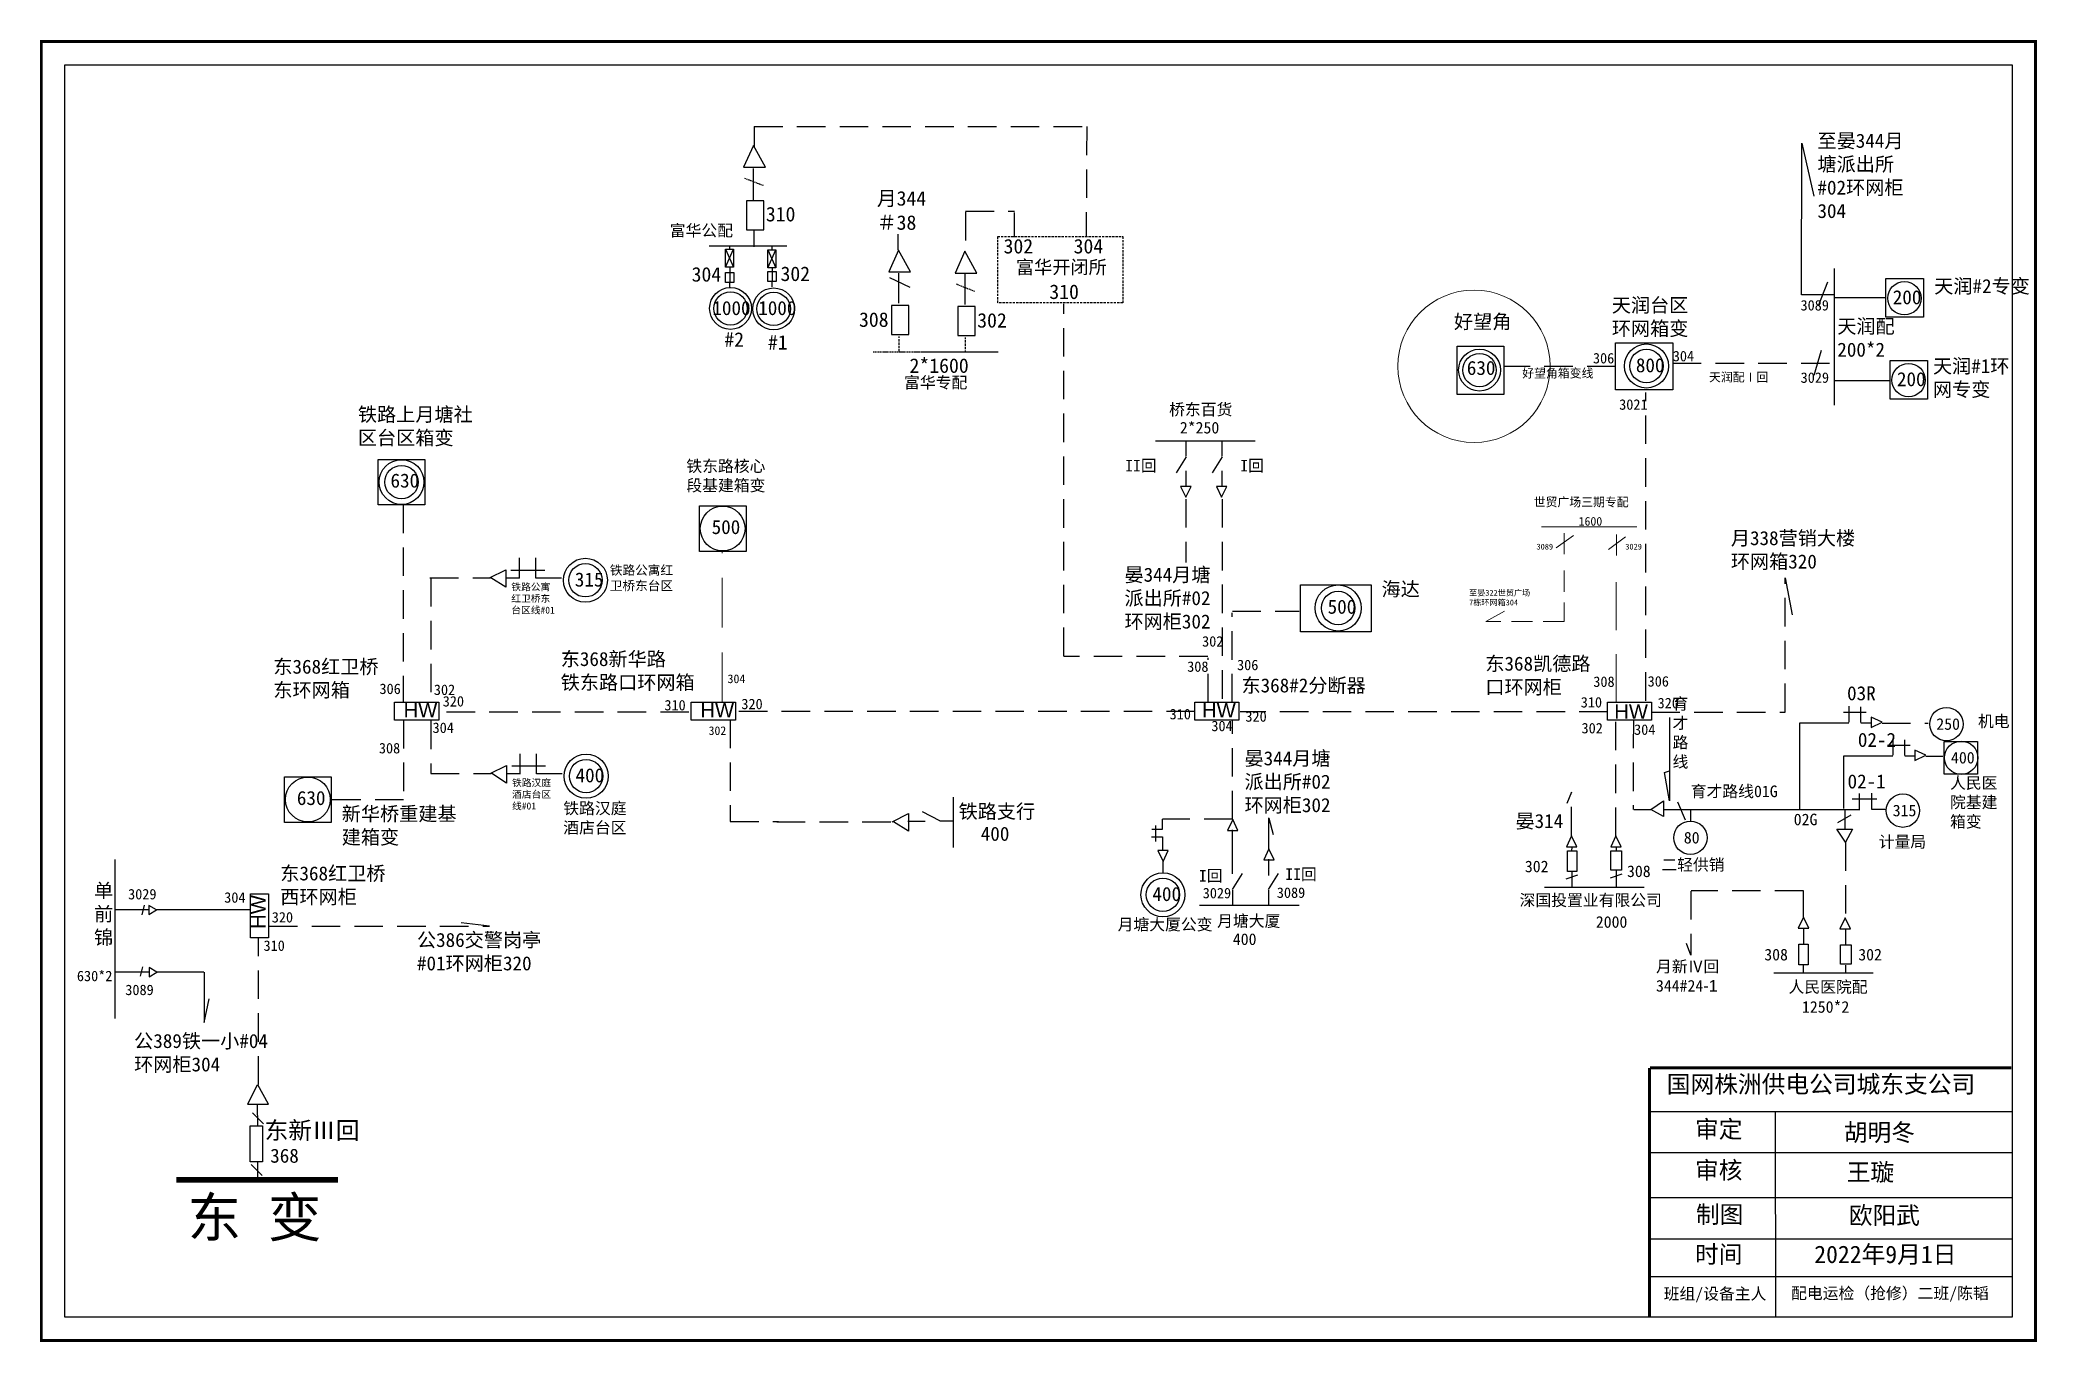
# Model space of a CAD drawing. Extents: x 161 to 505, y 2 to 226.
import ezdxf

# ---------------------------------------------------------------- set-up
doc = ezdxf.new("R2010")
doc.units = 0
doc.header["$LTSCALE"] = 0.774411
for name, pattern in [('ACAD_ISO02W100', [15, 12, -3]), ('DASHED2', [9.525, 6.35, -3.175]), ('HIDDEN', [0.375, 0.25, -0.125]), ('HIDDEN2', [0.1875, 0.125, -0.0625])]:
    doc.linetypes.add(name, pattern=pattern)
doc.layers.get('0').update_dxf_attribs({"linetype": 'CONTINUOUS'})
doc.layers.add('0-RefEdit0', color=7, linetype='CONTINUOUS')
doc.styles.add('SimSun_txtstyle_2.00_0_0', font='simsun.ttc', dxfattribs={"height": 2})
doc.styles.add('SimSun_txtstyle_2.42_0_0', font='simsun.ttc', dxfattribs={"height": 2.42})
doc.styles.add('SimSun_txtstyle_3.00_0_0', font='simsun.ttc', dxfattribs={"height": 3})
doc.styles.add('SimSun_txtstyle_300.00_0_0300', font='simsun.ttc', dxfattribs={"height": 300})
doc.styles.get("Standard").update_dxf_attribs({"font": '', "height": 2.5})
doc.styles.add('仿宋_txtstyle_1.00_0_0', font='simsun.ttc', dxfattribs={"height": 1})
doc.styles.add('仿宋_txtstyle_1.50_0_0', font='simsun.ttc', dxfattribs={"height": 1.5})
doc.styles.add('仿宋_txtstyle_100.00_0_0100', font='simsun.ttc', dxfattribs={"height": 100})
doc.styles.add('仿宋_txtstyle_2.42_0_0', font='simsun.ttc', dxfattribs={"height": 2.42})
doc.styles.add('仿宋_txtstyle_200.00_0_0200', font='simsun.ttc', dxfattribs={"height": 200})
doc.styles.add('字体', font='', dxfattribs={"height": 2.5})
doc.styles.add('宋体_txtstyle_200.00_0_0200', font='SIMSUN.TTC', dxfattribs={"height": 200})
doc.styles.add('宋体_txtstyle_3.00_0_0', font='SIMSUN.TTC', dxfattribs={"height": 3})
doc.styles.get('Standard').set_extended_font_data('SimSun')
doc.styles.get('字体').set_extended_font_data('SimSun')

msp = doc.modelspace()

# ---------------------------------------------------------------- linework, layer by layer
at = {"linetype": 'DASHED2'}
for p, q in [((284.22, 211.3), (341.58, 211.3)), ((341.58, 211.3), (341.48, 192.41)), ((320.68, 196.71), (329.15, 196.71)), ((320.68, 196.61), (320.7, 189.64)), ((337.65, 120.03), (337.65, 180.74)), ((438.02, 112.33), (438.02, 165.49)), ((223.66, 146.13), (223.66, 112.17)), ((358.69, 147.09), (358.69, 136.13)), ((364.96, 147.09), (364.96, 112.13)), ((228.3, 133.52), (238.75, 133.52)), ((228.42, 133.46), (228.42, 112.02)), ((462.03, 110.37), (462.03, 133.51)), ((366.72, 127.79), (378.21, 127.79)), ((366.69, 112.02), (366.69, 127.45)), ((362.46, 119.95), (337.65, 119.95)), ((362.5, 112.02), (362.5, 119.73)), ((272.96, 110.34), (229.8, 110.34)), ((360.26, 110.46), (281.33, 110.46)), ((431.46, 110.42), (368.07, 110.42)), ((438.98, 110.37), (462.03, 110.37)), ((223.75, 109.03), (223.75, 95.23)), ((228.42, 108.89), (228.42, 99.76)), ((280.09, 109.07), (280.09, 91.48)), ((366.73, 91.88), (366.73, 108.93)), ((432.86, 89.03), (432.86, 108.75)), ((435.87, 109.05), (435.82, 93.59)), ((478.76, 108.47), (486.73, 108.47)), ((486.33, 102.79), (489.25, 102.79)), ((228.42, 99.76), (238.87, 99.76)), ((425.21, 89.09), (425.2, 96.57)), ((223.75, 95.23), (211.34, 95.23)), ((435.94, 93.58), (438.88, 93.58)), ((280.09, 91.48), (288.41, 91.48)), ((288.11, 91.45), (307.78, 91.45)), ((198.75, 46.16), (198.75, 71.52)), ((198.51, 42.69), (198.53, 39.12))]:
    msp.add_line(p, q, dxfattribs=at)
at = {"color": 0, "linetype": 'Continuous'}
for p, q in [((284.22, 211.3), (284.22, 207.86)), ((464.89, 182.3), (464.9, 208.46)), ((464.9, 208.46), (466.97, 199.33)), ((279.29, 187.08), (280.68, 190.19)), ((279.29, 190.19), (280.68, 187.08)), ((279.96, 190.73), (279.96, 190.19)), ((286.56, 186.97), (287.96, 190.08)), ((286.56, 190.08), (287.96, 186.97)), ((287.26, 190.73), (287.26, 190.08)), ((280.06, 184.44), (280.06, 187.09)), ((287.37, 184.62), (287.37, 186.98)), ((470.58, 163.26), (470.58, 186.85)), ((280.04, 183.53), (280.04, 184.45)), ((287.35, 183.68), (287.35, 184.6)), ((469.34, 184.48), (467.82, 180.52)), ((470.58, 182.3), (464.89, 182.3)), ((479.44, 181.78), (470.58, 181.77)), ((468.27, 172.72), (466.98, 168.41)), ((470.58, 167.54), (480.23, 167.54)), ((462.03, 133.51), (463.26, 127.11)), ((472.34, 93.55), (472.34, 90.17)), ((354.59, 90.11), (352.82, 90.11)), ((353.46, 90.82), (353.46, 88.08)), ((373.01, 86.8), (373.01, 92.14)), ((373.01, 92.1), (373.76, 89.29)), ((471.14, 91.32), (473.41, 92.67)), ((473.66, 90.16), (472.43, 87.96)), ((352.74, 88.89), (354.64, 88.89)), ((354.64, 88.89), (354.64, 86.48)), ((425.24, 87.14), (425.22, 86.42)), ((432.89, 87.18), (432.88, 86.45)), ((354.73, 84.54), (354.73, 82.68)), ((445.78, 68.44), (445.03, 70.47))]:
    msp.add_line(p, q, dxfattribs=at)
at = {"color": 7, "linetype": 'Continuous'}
for p, q in [((284.11, 208.06), (282.4, 204.31)), ((286.16, 204.31), (284.11, 208.06)), ((282.4, 204.31), (286.16, 204.31)), ((276.47, 190.73), (289.86, 190.73)), ((309.14, 190.02), (307.43, 186.27)), ((309.07, 190.06), (309.07, 192.75)), ((311.19, 186.27), (309.14, 190.02)), ((320.57, 189.82), (318.87, 186.06)), ((322.62, 186.06), (320.57, 189.82)), ((307.43, 186.27), (311.19, 186.27)), ((318.87, 186.06), (322.62, 186.06)), ((307.55, 185.27), (311.06, 183.63)), ((312.94, 172.48), (326.32, 172.48))]:
    msp.add_line(p, q, dxfattribs=at)
at = {"color": 7, "linetype": 'Continuous', "ltscale": 2}
for p, q in [((284.12, 198.5), (284.12, 204.1)), ((284.22, 190.58), (284.22, 193.5)), ((309.15, 180.86), (309.15, 186.06)), ((320.59, 180.66), (320.59, 185.86))]:
    msp.add_line(p, q, dxfattribs=at)
at = {"color": 7, "linetype": 'HIDDEN', "ltscale": 2}
for p, q in [((309.25, 172.54), (309.25, 175.14)), ((320.68, 172.34), (320.68, 174.94))]:
    msp.add_line(p, q, dxfattribs=at)
at = {"color": 0, "linetype": 'DASHED2'}
for p, q in [((432.8, 169.96), (413.55, 169.95)), ((442.67, 170.52), (470.58, 170.54)), ((354.59, 91.88), (354.59, 90.11)), ((366.73, 91.88), (354.63, 91.88)), ((472.44, 87.92), (472.44, 75.1)), ((445.78, 79.52), (445.78, 68.44)), ((465.2, 79.54), (445.81, 79.54)), ((465.2, 75.01), (465.2, 79.54)), ((200.52, 73.46), (238.54, 73.46)), ((238.54, 73.46), (231.52, 74.32))]:
    msp.add_line(p, q, dxfattribs=at)
at = {"linetype": 'Continuous'}
for p, q in [((353.47, 157.15), (370.62, 157.15)), ((358.74, 154.51), (358.74, 157.15)), ((364.93, 154.51), (364.93, 157.15)), ((358.74, 154.38), (357.03, 151.61)), ((358.76, 149.2), (358.76, 151.96)), ((364.93, 154.38), (363.22, 151.61)), ((364.95, 149.2), (364.95, 151.96)), ((359.57, 149.28), (357.75, 149.28)), ((357.75, 149.28), (358.66, 147.39)), ((358.66, 147.39), (359.57, 149.28)), ((365.76, 149.28), (363.94, 149.28)), ((363.94, 149.28), (364.85, 147.39)), ((364.85, 147.39), (365.76, 149.28)), ((238.59, 133.51), (241.39, 134.92)), ((241.39, 134.92), (241.39, 131.88)), ((242.27, 134.84), (248.12, 134.84)), ((243.67, 136.94), (243.67, 133.43)), ((246.48, 136.94), (246.48, 133.47)), ((241.39, 131.88), (238.82, 133.51)), ((241.39, 133.51), (243.73, 133.51)), ((246.54, 133.52), (250.98, 133.52)), ((472.12, 110.35), (476.05, 110.35)), ((473.06, 111.37), (473.06, 108.64)), ((475.11, 108.55), (475.11, 111.28)), ((442.09, 109.42), (442.09, 95.09)), ((464.58, 108.53), (473.06, 108.53)), ((464.58, 93.62), (464.58, 108.53)), ((475.11, 108.53), (476.81, 108.53)), ((476.86, 109.52), (476.86, 107.7)), ((478.76, 108.61), (476.86, 109.52)), ((476.86, 107.7), (478.76, 108.61)), ((479.69, 104.66), (483.62, 104.66)), ((480.63, 105.68), (480.63, 102.95)), ((482.68, 102.87), (482.68, 105.6)), ((484.43, 103.83), (484.43, 102.01)), ((486.33, 102.92), (484.43, 103.83)), ((238.71, 99.76), (241.52, 101.16)), ((241.52, 101.16), (241.52, 98.12)), ((242.4, 101.08), (248.24, 101.08)), ((243.8, 103.19), (243.8, 99.68)), ((246.61, 103.19), (246.61, 99.72)), ((441.23, 99.96), (442.09, 100.25)), ((442.09, 95.09), (441.23, 99.96)), ((472.15, 102.84), (480.63, 102.84)), ((472.15, 93.72), (472.15, 102.83)), ((482.68, 102.84), (484.38, 102.84)), ((484.43, 102.01), (486.33, 102.92)), ((241.52, 98.12), (238.95, 99.76)), ((241.52, 99.76), (243.86, 99.76)), ((246.66, 99.77), (251.11, 99.77)), ((425.19, 96.57), (424.39, 94.6)), ((316.26, 91.62), (313.25, 93.18)), ((318.55, 95.71), (318.55, 87.05)), ((438.88, 93.59), (441.09, 95.06)), ((441.09, 92.37), (438.88, 93.59)), ((441.09, 95.06), (441.09, 92.37)), ((441.21, 93.58), (474.92, 93.58)), ((443.46, 94.88), (444.81, 91.82)), ((445.72, 93.5), (445.72, 91.64)), ((473.59, 95.41), (477.88, 95.41)), ((474.86, 93.58), (474.86, 96.33)), ((476.99, 93.57), (476.99, 96.38)), ((479.32, 93.57), (476.99, 93.57)), ((308.02, 91.47), (310.82, 92.87)), ((310.82, 89.83), (308.25, 91.47)), ((310.7, 91.57), (313.69, 91.57)), ((310.82, 92.87), (310.82, 89.83)), ((316.26, 91.62), (318.43, 91.62)), ((366.77, 91.86), (365.86, 89.97)), ((365.86, 89.97), (367.67, 89.97)), ((366.67, 90.05), (366.67, 82.46)), ((367.67, 89.97), (366.76, 91.86)), ((470.96, 90.16), (473.66, 90.16)), ((472.43, 87.96), (470.96, 90.16)), ((353.84, 86.48), (354.75, 84.59)), ((355.65, 86.48), (353.84, 86.48)), ((354.74, 84.59), (355.65, 86.48)), ((373.01, 86.8), (372.11, 84.9)), ((373.92, 84.9), (373.01, 86.8)), ((425.22, 89.05), (424.31, 87.15)), ((424.31, 87.15), (426.12, 87.15)), ((426.12, 87.15), (425.22, 89.05)), ((432.87, 89.01), (431.96, 87.12)), ((431.96, 87.12), (433.77, 87.12)), ((433.77, 87.12), (432.87, 89.01)), ((174.02, 57.55), (174.02, 84.98)), ((372.11, 84.9), (373.92, 84.9)), ((372.92, 84.99), (372.92, 82.22)), ((425.23, 82.89), (425.23, 80.12)), ((432.88, 83.05), (432.88, 80.28)), ((366.75, 79.81), (368.46, 82.57)), ((366.75, 79.67), (366.75, 77.04)), ((372.94, 79.81), (374.65, 82.57)), ((372.94, 79.67), (372.94, 77.04)), ((437.71, 80.13), (420.56, 80.13)), ((424.29, 81.64), (426.31, 82.3)), ((431.94, 81.8), (433.96, 82.46)), ((179.79, 76.28), (174.03, 76.28)), ((178.65, 75.44), (179.08, 77.08)), ((197.34, 76.27), (181.15, 76.27)), ((378.2, 77.04), (361.05, 77.04)), ((465.21, 75.03), (464.3, 73.14)), ((464.3, 73.14), (466.12, 73.14)), ((466.12, 73.14), (465.21, 75.03)), ((465.23, 73.11), (465.23, 70.25)), ((472.39, 74.92), (471.48, 73.03)), ((471.48, 73.03), (473.3, 73.03)), ((473.3, 73.03), (472.39, 74.92)), ((472.44, 73.01), (472.44, 70.16)), ((179.85, 65.55), (174.09, 65.55)), ((178.36, 64.82), (178.79, 66.46)), ((189.3, 65.53), (181.21, 65.53)), ((189.36, 65.55), (189.36, 56.83)), ((465.18, 66.72), (465.18, 65.35)), ((472.44, 66.76), (472.44, 65.4)), ((477.22, 65.35), (460.07, 65.35)), ((189.36, 56.83), (190.24, 60.91)), ((198.52, 46.07), (196.8, 42.76)), ((200.44, 42.76), (198.62, 46.11)), ((196.8, 42.76), (200.44, 42.76)), ((438.71, 41.53), (501.07, 41.53)), ((460.35, 41.52), (460.36, 6.07)), ((197.66, 41.31), (199.57, 39.4)), ((197.44, 32.37), (199.36, 30.46)), ((438.71, 34.43), (501.07, 34.43)), ((438.71, 26.68), (501.07, 26.68)), ((438.71, 19.57), (501.07, 19.57)), ((438.77, 13.08), (501.13, 13.08))]:
    msp.add_line(p, q, dxfattribs=at)
at = {"color": 7, "linetype": 'Continuous', "lineweight": 0, "ltscale": 0.743283}
msp.add_line((436.45, 142.3), (420.02, 142.3), dxfattribs=at)
at = {"color": 7, "linetype": 'DASHED2', "lineweight": 0, "ltscale": 0.743283}
for p, q in [((423.96, 137.58), (423.96, 142.26)), ((432.96, 137.34), (432.96, 142.02)), ((425.52, 140.83), (422.4, 138.53)), ((434.52, 140.59), (431.4, 138.29)), ((423.96, 134.76), (423.96, 126.01)), ((410.43, 126.01), (414.6, 128.25)), ((423.96, 126.01), (410.43, 126.01))]:
    msp.add_line(p, q, dxfattribs=at)
at = {"color": 7, "linetype": 'DASHED2', "lineweight": 0, "ltscale": 1.743246}
msp.add_line((278.72, 112.07), (278.72, 137.99), dxfattribs=at)
at = {"color": 7, "linetype": 'DASHED2', "lineweight": 0, "ltscale": 1.685381}
msp.add_line((432.93, 112.07), (432.93, 134.51), dxfattribs=at)
at = {"linetype": 'ACAD_ISO02W100'}
msp.add_line((198.55, 32.86), (198.55, 29.87), dxfattribs=at)
at = {"linetype": 'Continuous', "const_width": 0.5}
msp.add_lwpolyline([(161.27, 225.99), (505.25, 225.99), (505.25, 2.02), (161.27, 2.02)], close=True, dxfattribs=at)
at = {"linetype": 'Continuous'}
for points in [[(165.32, 221.94), (501.2, 221.94), (501.2, 6.07), (165.32, 6.07)], [(405.5, 173.44), (413.55, 173.44), (413.55, 165.1), (405.48, 165.1)], [(432.8, 165.93), (432.8, 174), (442.67, 174), (442.67, 165.93)], [(219.38, 153.94), (227.44, 153.94), (227.44, 146.08), (219.38, 146.08)], [(274.77, 145.93), (282.83, 145.93), (282.83, 138.06), (274.77, 138.06)], [(390.66, 132.3), (390.66, 124.23), (378.46, 124.23), (378.46, 132.3)], [(222.19, 112.07), (229.8, 112.07), (229.8, 108.97), (222.19, 108.97)], [(273.38, 112.07), (280.98, 112.07), (280.98, 108.97), (273.38, 108.97)], [(360.22, 112.07), (367.83, 112.07), (367.83, 108.97), (360.22, 108.97)], [(431.41, 112.07), (439.02, 112.07), (439.02, 108.97), (431.41, 108.97)], [(489.45, 105.3), (495.21, 105.3), (495.21, 99.68), (489.45, 99.68)], [(203.22, 99.22), (211.28, 99.22), (211.28, 91.36), (203.22, 91.36)], [(431.98, 86.44), (433.84, 86.44), (433.84, 83.1), (431.98, 83.1)], [(181.15, 76.27), (179.79, 77.05), (179.79, 75.48)], [(197.35, 71.43), (197.35, 79.04), (200.44, 79.04), (200.44, 71.43)], [(471.6, 70.23), (473.46, 70.23), (473.46, 66.89), (471.6, 66.89)], [(181.2, 65.53), (179.84, 66.32), (179.84, 64.75)]]:
    msp.add_lwpolyline(points, close=True, dxfattribs=at)
at = {"color": 7}
for points in [[(282.88, 193.5), (285.88, 193.5), (285.88, 198.5), (282.88, 198.5)], [(307.91, 175.46), (310.91, 175.46), (310.91, 180.46), (307.91, 180.46)], [(319.34, 175.26), (322.34, 175.26), (322.34, 180.26), (319.34, 180.26)]]:
    msp.add_lwpolyline(points, close=True, dxfattribs=at)
at = {"color": 0, "linetype": 'Continuous'}
for points in [[(279.28, 190.19), (280.68, 190.19), (280.68, 187.09), (279.28, 187.09)], [(286.56, 190.08), (287.96, 190.08), (287.96, 186.98), (286.56, 186.98)], [(279.29, 186.16), (280.71, 186.16), (280.71, 184.43), (279.29, 184.43)], [(286.6, 186.3), (288.02, 186.3), (288.02, 184.57), (286.6, 184.57)], [(479.44, 185.12), (485.91, 185.12), (485.91, 178.44), (479.44, 178.44)], [(480.16, 170.99), (486.63, 170.99), (486.63, 164.32), (480.16, 164.32)], [(424.51, 86.43), (426.11, 86.43), (426.11, 82.86), (424.51, 82.86)], [(464.4, 70.34), (466, 70.34), (466, 66.77), (464.4, 66.77)]]:
    msp.add_lwpolyline(points, close=True, dxfattribs=at)
at = {"color": 7, "linetype": 'HIDDEN', "ltscale": 2}
msp.add_lwpolyline([(326.22, 192.33), (347.79, 192.33), (347.79, 180.94), (326.22, 180.94)], close=True, dxfattribs=at)
at = {"linetype": 'Continuous'}
for points, const_width in [([(438.67, 49.03), (438.64, 6.07)], 0.5), ([(438.71, 49.03), (501.07, 49.03)], 0.5), ([(184.56, 29.72), (212.46, 29.74)], 0.968)]:
    msp.add_lwpolyline(points, dxfattribs=dict(at, const_width=const_width))
at = {"linetype": 'ACAD_ISO02W100'}
msp.add_lwpolyline([(197.26, 39.05), (199.4, 39.05), (199.4, 32.86), (197.26, 32.86)], close=True, dxfattribs=at)
at = {"linetype": 'Continuous'}
for centre, radius in [((280.14, 179.96), 3.61), ((280.14, 179.96), 2.88), ((287.58, 179.88), 3.61), ((287.58, 179.88), 2.88), ((482.62, 181.72), 2.88), ((409.33, 169.33), 3.61), ((438.12, 170.03), 3.8), ((438.12, 170.03), 2.88), ((409.33, 169.33), 2.88), ((483.34, 167.6), 2.88), ((223.39, 150.02), 3.86), ((223.39, 150.02), 2.88), ((278.78, 142.01), 3.86), ((255.11, 133.09), 3.8), ((255.11, 133.09), 2.88), ((384.94, 128.31), 3.98), ((384.94, 128.31), 2.88), ((489.87, 108.3), 2.88), ((492.41, 102.49), 2.88), ((255.23, 99.33), 3.8), ((255.23, 99.33), 2.88), ((207.24, 95.3), 3.86), ((482.35, 93.38), 2.88), ((445.71, 88.7), 2.88), ((354.73, 78.88), 3.8), ((354.73, 78.88), 2.88)]:
    msp.add_circle(centre, radius, dxfattribs=at)
at = {"color": 12, "linetype": 'Continuous', "lineweight": 0, "ltscale": 0.505167, "true_color": 0xc00000}
msp.add_circle((408.38, 169.98), 13.14, dxfattribs=at)
at = {"layer": '0-RefEdit0', "linetype": 'HIDDEN2', "ltscale": 2}
for p, q in [((282.57, 202.42), (285.84, 201.15)), ((319.04, 184.18), (322.31, 182.9)), ((304.72, 172.49), (312.85, 172.49))]:
    msp.add_line(p, q, dxfattribs=at)
at = {"layer": '0-RefEdit0', "color": 0, "ltscale": 2}
msp.add_line((329.14, 192.26), (329.15, 196.51), dxfattribs=at)

# ---------------------------------------------------------------- texts
at = {"attachment_point": 1}
for s, insert, char_height, width, style in [('至晏344月塘派出所#02环网柜304', (467.62, 210.07), 2.42, 17.7945, '字体'), ('200', (480.61, 183.09), 2.42, 15.9035, '字体'), ('天润#2专变', (487.76, 185.01), 2.42, 15.9035, '字体'), ('1000', (277.01, 181.23), 2.42, 15.9035, '字体'), ('1000', (284.92, 181.23), 2.42, 15.9035, '字体'), ('好望角', (404.92, 178.89), 2.42, 15.9035, '字体'), ('天润台区环网箱变', (432.15, 181.73), 2.42, 15.9035, '字体'), ('天润配\\P200*2', (471.04, 178.09), 2.42, 15.9035, '字体'), ('630', (407.14, 170.91), 2.42, 15.9035, 'SimSun_txtstyle_2.42_0_0'), ('好望角箱变线', (416.7, 169.53), 1.5, 15.9035, '字体'), ('800', (436.3, 171.37), 2.42, 15.9035, '字体'), ('天润配Ⅰ回', (448.92, 168.85), 1.5, 12.0699, '字体'), ('200', (481.33, 168.97), 2.42, 15.9035, '字体'), ('天润#1环网专变', (487.54, 171.23), 2.42, 15.9035, '字体'), ('铁路上月塘社区台区箱变', (215.87, 162.9), 2.42, 21.2687, '字体'), ('II回', (348.2, 153.85), 2, 15.9035, '字体'), ('I回', (368.05, 153.85), 2, 15.9035, '字体'), ('630', (221.49, 151.49), 2.42, 15.9035, '字体'), ('500', (276.88, 143.48), 2.42, 15.9035, 'SimSun_txtstyle_2.42_0_0'), ('315', (253.29, 134.43), 2.42, 15.9035, '字体'), ('晏344月塘派出所#02环网柜302', (348.09, 135.26), 2.42, 15.9035, '字体'), ('海达', (392.43, 132.79), 2.42, 15.9035, '字体'), ('500', (383.13, 129.74), 2.42, 15.9035, '字体'), ('晏344月塘派出所#02环网柜302', (368.79, 103.61), 2.42, 15.9035, '字体'), ('400', (253.41, 100.68), 2.42, 15.9035, '字体'), ('630', (205.34, 96.77), 2.42, 15.9035, '字体'), ('新华桥重建基建箱变', (213.08, 94.05), 2.42, 21.2687, '字体'), ('铁路支行', (319.48, 94.46), 2.42, 15.9035, '字体'), ('晏314', (415.53, 92.8), 2.42, 15.9035, '字体'), ('400', (323.3, 90.6), 2.42, 15.9035, '字体'), ('I回', (360.93, 83.16), 2, 15.9035, '字体'), ('II回', (375.81, 83.42), 2, 15.9035, '字体'), ('400', (352.91, 80.22), 2.42, 15.9035, '字体')]:
    msp.add_mtext(s, dxfattribs=dict(at, insert=insert, char_height=char_height, width=width, style=style))
at = {"color": 7, "linetype": 'Continuous', "char_height": 2.5, "width": 9.4256, "attachment_point": 1}
for s, insert in [('月344＃38', (305.38, 200.18)), ('310', (286.23, 197.46)), ('304', (273.43, 187.08)), ('302', (288.76, 187.18)), ('308', (302.3, 179.28)), ('#2', (279.07, 175.84)), ('302', (322.69, 179.15)), ('#1', (286.59, 175.35)), ('2*1600', (311.02, 171.35))]:
    msp.add_mtext(s, dxfattribs=dict(at, insert=insert))
at = {"color": 7, "attachment_point": 1}
for s, insert, char_height, width in [('{\\f\uffbfﾬￌﾣﾤ_GB2312|b0|i0|c134|p49;富华公配}', (269.66, 194.4), 2, 14.1489), ('富华{\\f\uffbfﾬￌﾣﾤ_GB2312|b0|i0|c134|p49;\\C256;开闭所}', (329.36, 188.23), 2.3, 16.9119), ('{\\f\uffbfﾬￌﾣﾤ_GB2312|b0|i0|c134|p49;富华专配}', (310.07, 168.19), 2, 14.1489)]:
    msp.add_mtext(s, dxfattribs=dict(at, insert=insert, char_height=char_height, width=width))
at = {"attachment_point": 1}
for s, insert, char_height, width in [('302', (327.24, 191.93), 2.5, 4.9397), ('304', (339.32, 191.93), 2.5, 4.9397), ('310', (335.13, 184.08), 2.5, 4.9397), ('{\\fArial|b0|i0|c0|p32;\\H1.087x;HW}', (223.75, 111.98), 2.3, 16.4292), ('{\\fArial|b0|i0|c0|p32;\\H1.087x;HW}', (274.94, 111.98), 2.3, 16.4292), ('{\\fArial|b0|i0|c0|p32;\\H1.087x;HW}', (361.47, 111.94), 2.3, 16.4292), ('{\\fArial|b0|i0|c0|p32;\\H1.087x;HW}', (432.57, 111.73), 2.3, 16.4292)]:
    msp.add_mtext(s, dxfattribs=dict(at, insert=insert, char_height=char_height, width=width))
at = {"linetype": 'Continuous', "attachment_point": 1}
for s, insert, char_height, width, style in [('{\\H0.7438x;3089}', (464.7, 181.4), 2.42, 38.8834, '字体'), ('{\\H0.7438x;306}', (428.9, 172.28), 2.42, 38.8834, '字体'), ('{\\H0.7438x;304}', (442.67, 172.64), 2.42, 38.8834, '字体'), ('{\\H0.7438x;3029}', (464.72, 168.93), 2.42, 38.8834, '字体'), ('桥东百货', (355.78, 163.54), 2, 20.1941, '字体'), ('{\\H0.7438x;3021}', (433.42, 164.29), 2.42, 38.8834, '字体'), ('2*250', (357.64, 160.4), 2, 11.4788, '字体'), ('铁路公寓红卫桥东台区', (259.32, 135.64), 1.6, 11.6722, '字体'), ('铁路公寓红卫桥东台区线#01', (242.33, 132.54), 1.2, 7.843, '字体'), ('东368新华路^M^J铁东路口环网箱', (250.85, 120.73), 2.42, 38.8834, '仿宋_txtstyle_2.42_0_0'), ('{\\H0.7438x;302}', (361.48, 123.46), 2.42, 38.8834, '字体'), ('东368红卫桥东环网箱', (201.28, 119.41), 2.42, 19.2757, '字体'), ('{\\H0.7438x;308}', (358.91, 119.11), 2.42, 38.8834, '字体'), ('{\\H0.7438x;306}', (367.51, 119.4), 2.42, 38.8834, '字体'), ('东368凯德路口环网柜', (410.33, 119.93), 2.42, 19.4476, '字体'), ('{\\H0.7438x;306}', (219.59, 115.28), 2.42, 38.8834, '字体'), ('{\\H0.7438x;302}', (228.97, 115.12), 2.42, 38.8834, '字体'), ('东368#2分断器', (368.27, 116.18), 2.42, 38.8834, '字体'), ('{\\H0.7438x;308}', (428.96, 116.51), 2.42, 38.8834, 'SimSun_txtstyle_2.42_0_0'), ('{\\H0.7438x;306}', (438.33, 116.57), 2.42, 38.8834, '字体'), ('03R', (472.73, 114.83), 2.42, 8.8883, '字体'), ('{\\H0.7438x;320}', (230.5, 113.13), 2.42, 38.8834, '字体'), ('{\\H0.7438x;310}', (268.73, 112.46), 2.42, 38.8834, '字体'), ('{\\H0.7438x;320}', (282.01, 112.67), 2.42, 38.8834, '字体'), ('{\\H0.7438x;310}', (355.88, 110.92), 2.42, 38.8834, '字体'), ('{\\H0.7438x;320}', (368.95, 110.51), 2.42, 38.8834, '字体'), ('{\\H0.7438x;310}', (426.79, 112.96), 2.42, 38.8834, '字体'), ('{\\H0.7438x;320}', (440.05, 112.83), 2.42, 38.8834, '字体'), (' 育才路线', (442.62, 112.81), 2, 3.0059, '字体'), ('{\\H0.7438x;304}', (228.75, 108.57), 2.42, 38.8834, '字体'), ('{\\H0.7438x;302}', (276.36, 107.91), 2, 38.8834, 'SimSun_txtstyle_2.00_0_0'), ('{\\H0.7438x;304}', (363.08, 108.88), 2.42, 38.8834, '字体'), ('{\\H0.7438x;302}', (426.93, 108.5), 2.42, 38.8834, '字体'), ('{\\H0.7438x;304}', (435.99, 108.25), 2.42, 38.8834, '字体'), ('250', (488.12, 109.31), 2, 4.1177, '字体'), ('机电', (495.31, 109.79), 2, 8.7298, '字体'), ('{\\H0.7438x;308}', (219.49, 105.05), 2.42, 38.8834, '字体'), ('02-2', (474.59, 106.79), 2.42, 8.8883, '字体'), ('400', (490.66, 103.51), 2, 4.1177, '字体'), ('铁路汉庭酒店台区线#01', (242.46, 98.78), 1.2, 7.2007, '字体'), (' 育才路线01G', (444.4, 97.71), 2, 22.6276, '字体'), ('02-1', (472.81, 99.63), 2.42, 8.8883, '字体'), ('人民医院基建箱变', (490.48, 99.16), 2, 8.7298, '字体'), ('铁路汉庭酒店台区', (251.29, 94.79), 2, 12.0012, '字体'), ('315', (480.6, 94.4), 2, 4.1177, '字体'), ('80', (444.57, 89.72), 2, 4.1177, '字体'), ('02G', (463.53, 92.86), 2, 4.9739, '字体'), ('计量局', (478.19, 89.01), 2, 8.7298, '字体'), ('东368红卫桥西环网柜', (202.48, 83.77), 2.42, 19.2757, '字体'), ('302', (417.16, 84.76), 2, 11.4788, '字体'), ('308', (434.77, 83.93), 2, 11.4788, '字体'), ('二轻供销', (440.69, 85.06), 2, 12.8916, '字体'), ('单前锦', (170.36, 80.8), 2.42, 5.4164, '字体'), ('{\\H0.7438x;3029}', (176.23, 79.88), 2.42, 38.8834, '字体'), ('{\\H0.7438x;304}', (192.81, 79.31), 2.42, 38.8834, '字体'), ('{\\H0.7438x;3029}', (361.59, 80.07), 2.42, 38.8834, '字体'), ('{\\H0.7438x;3089}', (374.37, 80.14), 2.42, 38.8834, '字体'), ('深国投置业有限公司', (416.24, 78.95), 2, 43.0118, '字体'), ('{\\H0.7438x;320}', (201.01, 75.9), 2.42, 38.8834, '字体'), ('公386交警岗亭#01环网柜320', (226.05, 72.3), 2.42, 23.3246, '字体'), ('月塘大厦公变', (346.91, 74.76), 2, 20.1941, '字体'), ('月塘大厦', (364.07, 75.37), 2, 20.1941, '字体'), ('2000', (429.39, 75.19), 2, 11.4788, '字体'), ('{\\H0.7438x;310}', (199.59, 71.01), 2.42, 38.8834, '字体'), ('400', (366.78, 72.22), 2, 11.4788, '字体'), ('308', (458.45, 69.56), 2, 8.3368, '字体'), ('302', (474.66, 69.56), 2, 8.3368, '字体'), ('{\\H0.7438x;630*2}', (167.4, 65.78), 2.42, 38.8834, '字体'), ('\\pt14;月新Ⅳ回344#24{\\fArial|b0|i0|c0|p32;-1}', (439.77, 67.52), 2, 15.4246, '字体'), ('{\\H0.7438x;3089}', (175.75, 63.38), 2.42, 38.8834, '字体'), ('人民医院配 ', (462.63, 64), 2, 43.0118, '字体'), ('1250*2', (464.95, 60.54), 2, 11.4788, '字体'), ('公389铁一小#04环网柜304', (177.27, 54.88), 2.42, 23.3246, '字体'), ('国网株洲供电公司城东支公司', (441.63, 47.73), 3, 82.0179, '宋体_txtstyle_3.00_0_0'), ('东新Ⅲ回', (199.77, 39.76), 3, 16.7376, '字体'), ('审定', (446.5, 39.97), 3, 23.4615, '字体'), ('胡明冬', (472.17, 39.42), 3, 23.4615, '宋体_txtstyle_3.00_0_0'), ('审核', (446.5, 32.91), 3, 23.4615, '字体'), ('王璇', (472.66, 32.57), 3, 33.0539, '字体'), ('东 变', (186.48, 26.66), 6.776, 26.6157, '字体'), ('制图', (446.66, 25.28), 3, 23.4615, '字体'), ('欧阳武', (473.02, 25.12), 3, 23.4615, 'SimSun_txtstyle_3.00_0_0'), ('时间', (446.5, 18.4), 3, 23.4615, '字体')]:
    msp.add_mtext(s, dxfattribs=dict(at, insert=insert, char_height=char_height, width=width, style=style))
at = {"color": 7, "linetype": 'DASHED2', "lineweight": 0, "ltscale": 1.743246, "attachment_point": 1}
for s, insert, char_height, style in [('铁东路核心^M^J段基建箱变', (272.52, 153.78), 2, '仿宋_txtstyle_200.00_0_0200'), ('304', (279.63, 116.86), 1.5, '仿宋_txtstyle_1.50_0_0')]:
    msp.add_mtext(s, dxfattribs=dict(at, insert=insert, char_height=char_height, style=style))
at = {"color": 7, "linetype": 'DASHED2', "lineweight": 0, "ltscale": 0.743283, "attachment_point": 1}
for s, insert, char_height, style in [('世贸广场三期专配', (418.68, 147.32), 1.5, '仿宋_txtstyle_1.50_0_0'), ('1600', (426.42, 144.01), 1.5, '仿宋_txtstyle_1.50_0_0'), ('3089', (419.16, 139.39), 1, '仿宋_txtstyle_1.00_0_0'), ('3029', (434.48, 139.39), 1, '仿宋_txtstyle_100.00_0_0100')]:
    msp.add_mtext(s, dxfattribs=dict(at, insert=insert, char_height=char_height, style=style))
at = {"color": 12, "linetype": 'Continuous', "true_color": 0xc00000, "insert": (452.68, 141.57), "char_height": 2.42, "width": 21.7025, "attachment_point": 1, "style": '字体'}
msp.add_mtext('月338营销大楼环网箱320', dxfattribs=at)
at = {"color": 2, "linetype": 'DASHED2', "lineweight": 0, "ltscale": 0.743283, "true_color": 0xffff00, "insert": (407.53, 131.43), "char_height": 1, "attachment_point": 1, "style": '仿宋_txtstyle_100.00_0_0100'}
msp.add_mtext('至晏322世贸广场^M^J7栋环网箱304', dxfattribs=at)
at = {"insert": (197.43, 73), "char_height": 2.3, "width": 16.4292, "attachment_point": 1, "rotation": 90}
msp.add_mtext('{\\fArial|b0|i0|c0|p32;\\H1.087x;HW}', dxfattribs=at)
at = {"linetype": 'Continuous', "insert": (200.74, 35.1), "char_height": 2.42, "width": 5.4744, "attachment_point": 1}
msp.add_mtext('368', dxfattribs=at)
at = {"color": 7, "linetype": 'Continuous', "lineweight": 0, "ltscale": 1.203052, "insert": (467.07, 18.39), "char_height": 3, "attachment_point": 1, "style": 'SimSun_txtstyle_300.00_0_0300'}
msp.add_mtext('2022年9月1日', dxfattribs=at)
at = {"color": 7, "linetype": 'Continuous', "lineweight": 0, "ltscale": 0.618854, "char_height": 2, "attachment_point": 1, "style": '宋体_txtstyle_200.00_0_0200'}
for s, insert in [('班组/设备主人', (441.09, 11.1)), ('配电运检（抢修）二班/陈韬', (463.07, 11.19))]:
    msp.add_mtext(s, dxfattribs=dict(at, insert=insert))

doc.saveas('drawing.dxf')
